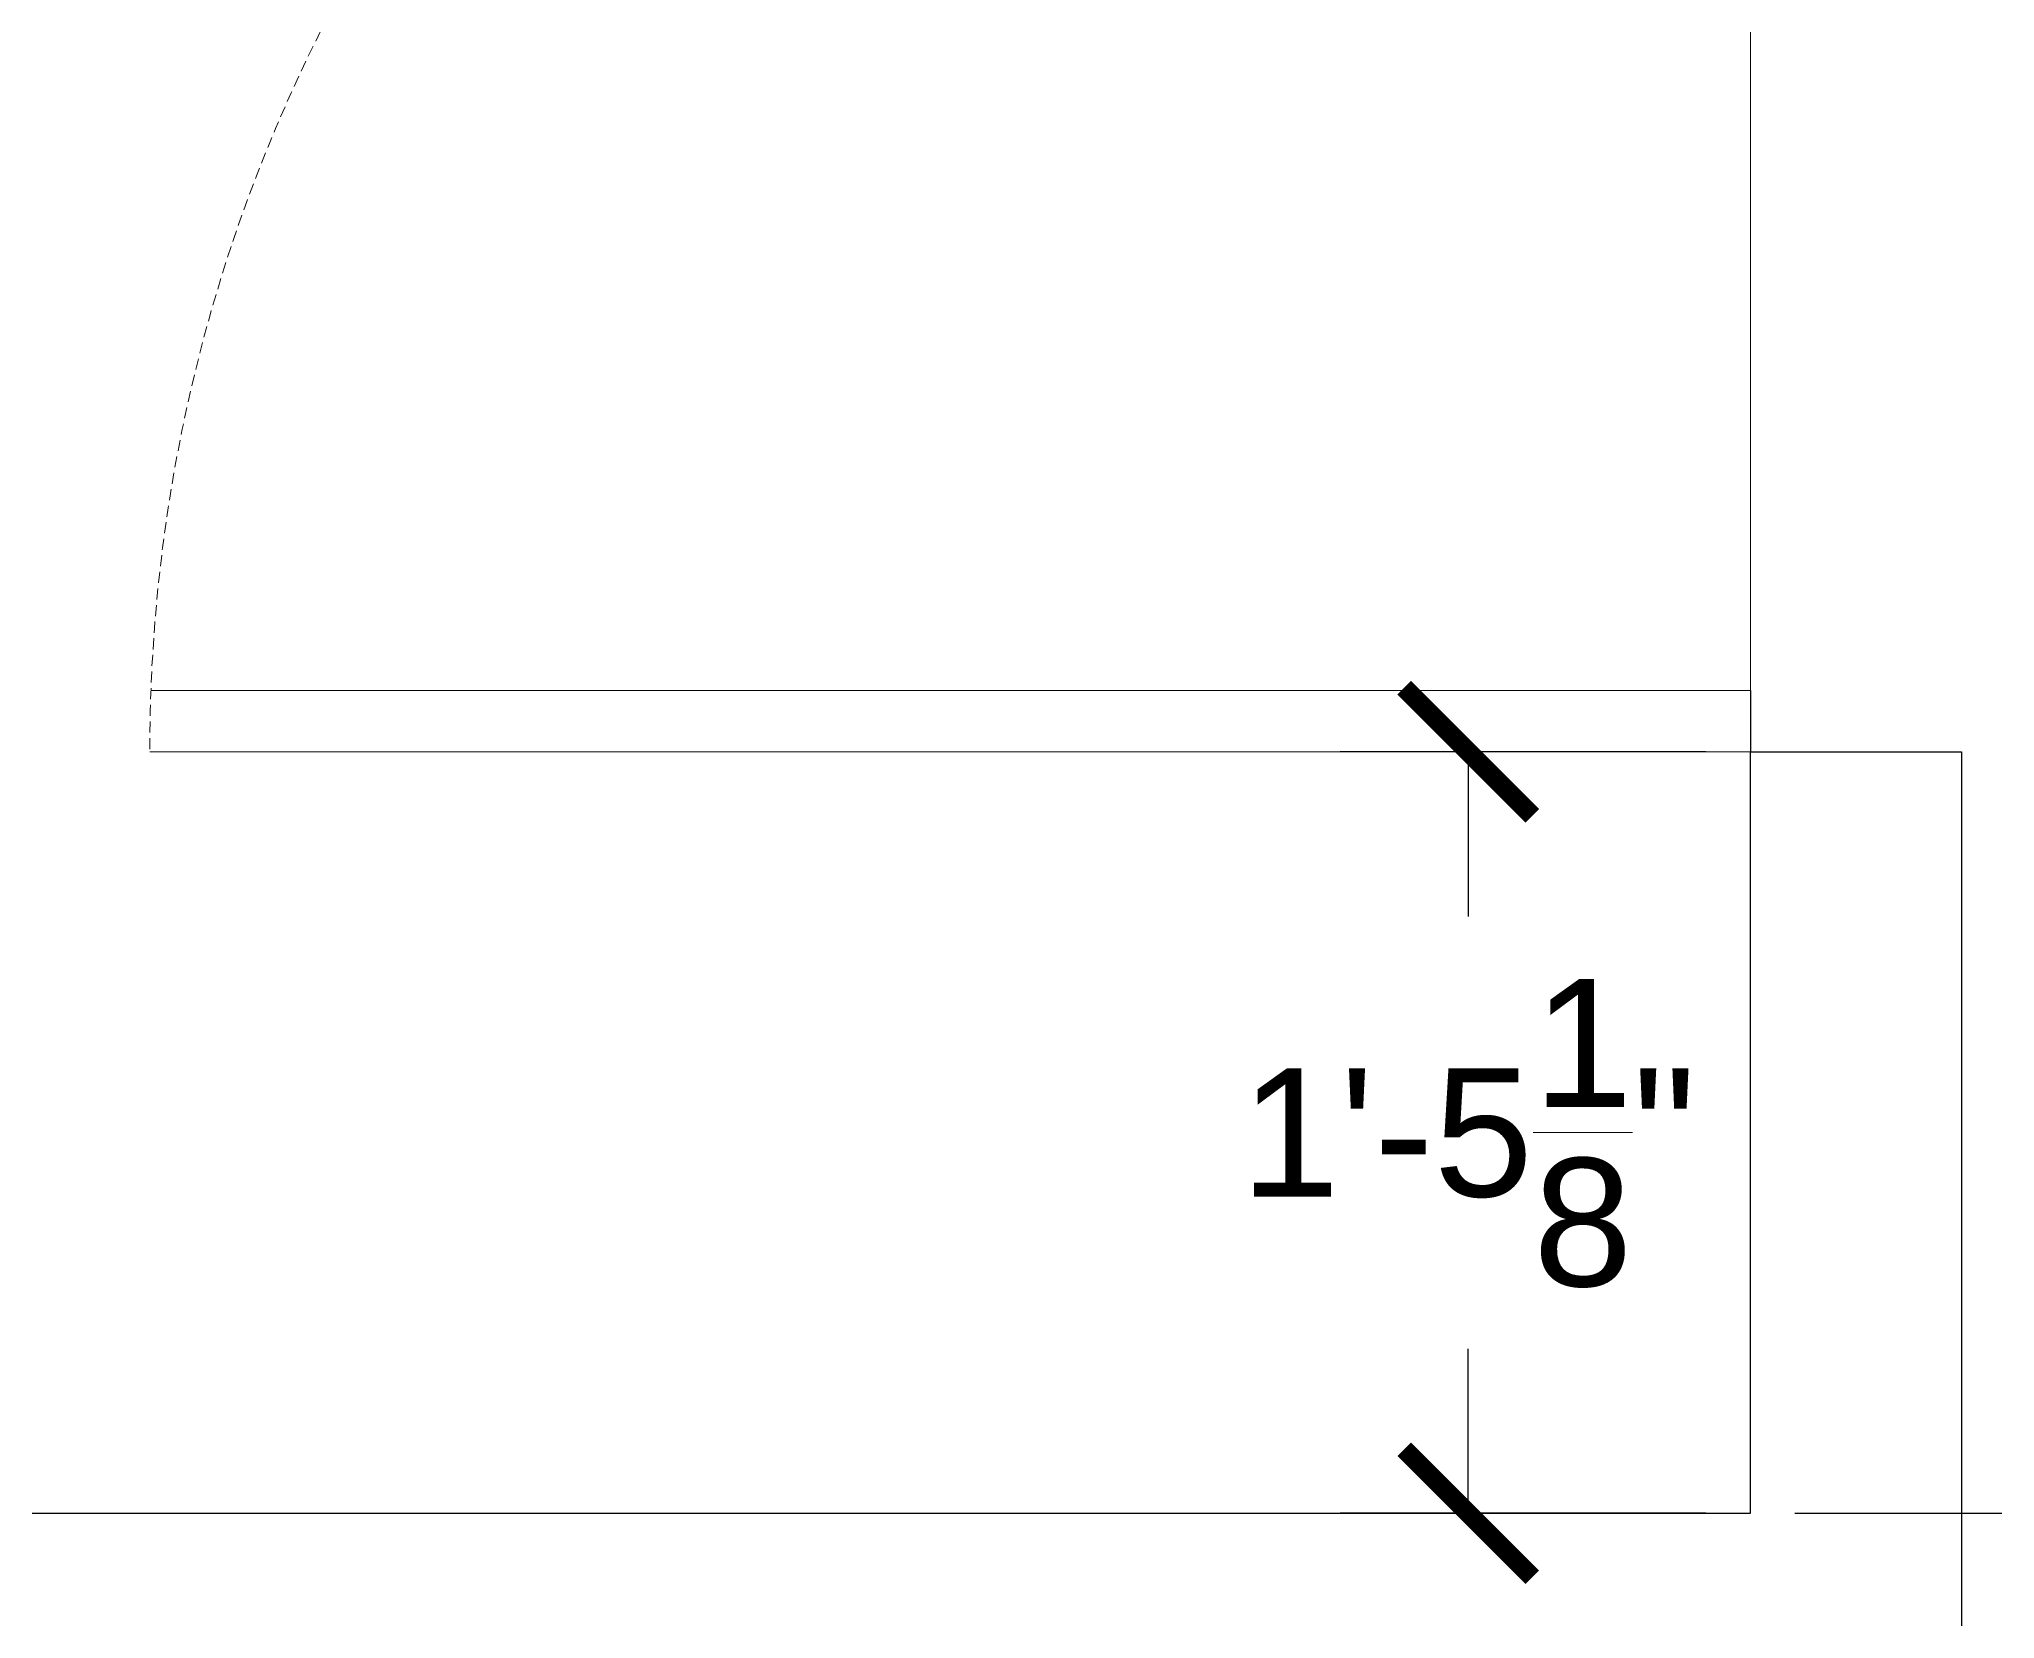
# Model space of a CAD drawing. Header units: inches. Extents: x 6 to 388, y 74 to 528.
# Drawn here: x 313.09 to 357.07, y 225.6 to 261.12 of the extents above; entities that cross this region are included whole.
import ezdxf

# ---------------------------------------------------------------- set-up
doc = ezdxf.new("R2010")
doc.units = ezdxf.units.IN
doc.header["$MEASUREMENT"] = 0
doc.linetypes.add('DASHED2', pattern=[0.375, 0.25, -0.125])
doc.layers.get('0').update_dxf_attribs({"lineweight": 9})
for name, color, linetype, lineweight in [('A201-Dimensions', 7, 'Continuous', 9), ('A201-Floorplan-2nd-floor', 7, 'Continuous', 9), ('A201-RCP', 7, 'Continuous', 9)]:
    doc.layers.add(name, color=color, linetype=linetype, lineweight=lineweight)
doc.styles.add('Annotative', font='Arial.ttf')
doc.dimstyles.new('Annotative', dxfattribs={"dimtxt": 0.18, "dimasz": 0.18, "dimexe": 0.18, "dimexo": 0.0625, "dimgap": 0.09, "dimtad": 0, "dimtih": 1, "dimtoh": 1, "dimdec": 4, "dimzin": 0, "dimdsep": 46, "dimlunit": 4, "dimtxsty": 'Annotative', "dimblk": 'ARCHTICK', "dimblk1": 'ARCHTICK', "dimblk2": 'ARCHTICK', "dimcen": 0.09, "dimadec": 0, "dimazin": 0, "dimtfac": 1, "dimtdec": 4, "dimtofl": 0, "dimtmove": 0, "dimatfit": 3, "dimldrblk": 'ARCHTICK', "dimfxl": 1, "dimtolj": 1, "dimtzin": 0, "dimarcsym": 0})

# ---------------------------------------------------------------- blocks, each defined once
blk = doc.blocks.new('_ArchTick')
at = {"color": 0, "linetype": 'ByBlock', "lineweight": 30, "const_width": 0.15}
blk.add_lwpolyline([(-0.5, -0.5), (0.5, 0.5)], dxfattribs=at)
blk = doc.blocks.new('*D599')
at = {"layer": 'A201-Dimensions', "color": 0, "lineweight": -2, "transparency": 16777216}
for p, q in [((350.572, 245.098), (342.346, 245.098)), ((345.226, 245.098), (345.226, 241.397)), ((345.226, 227.973), (345.226, 231.675)), ((350.572, 227.973), (342.346, 227.973))]:
    blk.add_line(p, q, dxfattribs=at)
at = {"layer": 'A201-Dimensions', "color": 0, "lineweight": -2, "transparency": 16777216, "xscale": 2.88, "yscale": 2.88, "zscale": 2.88}
for p, rotation in [((345.226, 245.098), 90), ((345.226, 227.973), 270)]:
    blk.add_blockref('_ArchTick', p, dxfattribs=dict(at, rotation=rotation))
at = {"layer": 'A201-Dimensions', "color": 0, "lineweight": 5, "transparency": 16777216, "insert": (345.226, 236.536), "char_height": 2.88, "attachment_point": 5, "style": 'Annotative'}
blk.add_mtext('\\A1;1\'-5{\\H1x;\\S1/8;}"', dxfattribs=at)
blk = doc.blocks.new('*D677')
at = {"layer": 'A201-Dimensions', "color": 0, "lineweight": -2, "transparency": 16777216}
for p, q in [((352.572, 523.165), (381.289, 523.165)), ((378.409, 523.165), (378.409, 380.431)), ((378.409, 227.973), (378.409, 370.707)), ((352.572, 227.973), (381.289, 227.973))]:
    blk.add_line(p, q, dxfattribs=at)
at = {"layer": 'A201-Dimensions', "color": 0, "lineweight": -2, "transparency": 16777216, "xscale": 2.88, "yscale": 2.88, "zscale": 2.88}
for p, rotation in [((378.409, 523.165), 90), ((378.409, 227.973), 270)]:
    blk.add_blockref('_ArchTick', p, dxfattribs=dict(at, rotation=rotation))
at = {"layer": 'A201-Dimensions', "color": 0, "lineweight": 5, "transparency": 16777216, "insert": (378.409, 375.569), "char_height": 2.88, "attachment_point": 5, "style": 'Annotative'}
blk.add_mtext('\\A1;24\'-7{\\H1x;\\S3/16;}"', dxfattribs=at)

msp = doc.modelspace()

# ---------------------------------------------------------------- linework, layer by layer
at = {"layer": 'A201-Floorplan-2nd-floor', "lineweight": -3}
msp.add_lwpolyline([(242.50946, 227.9734), (351.57196, 227.9734), (351.57196, 245.0984), (356.32196, 245.0984), (356.32196, 182.5984), (351.57196, 182.5984), (351.57196, 223.2234), (247.25946, 223.2234), (247.25946, 211.5359), (242.50946, 211.5359)], close=True, dxfattribs=at)
at = {"layer": 'A201-RCP'}
for p, q in [((315.59822, 246.4734), (351.57196, 246.4734)), ((315.57196, 245.0984), (351.57196, 245.0984))]:
    msp.add_line(p, q, dxfattribs=at)
at = {"layer": 'A201-RCP', "lineweight": 30}
msp.add_line((351.57196, 246.4734), (351.57196, 245.0984), dxfattribs=at)
at = {"layer": 'A201-RCP', "color": 1, "lineweight": 5}
msp.add_lwpolyline([(351.57196, 227.9734), (351.57196, 523.1646), (39.69696, 523.1646), (39.78058, 396.7896), (155.91714, 396.7896), (155.91714, 426.7896), (161.91714, 426.7896), (161.91714, 396.7896), (173.69289, 396.7896), (173.69289, 214.01313), (152.25946, 214.01313), (152.25946, 178.67996), (218.00946, 178.67996), (218.00946, 165.12585), (242.50946, 165.12585), (242.50946, 227.9734)], close=True, dxfattribs=at)
at = {"layer": 'A201-RCP', "linetype": 'DASHED2'}
msp.add_arc((351.57196, 245.0984), 36, 90, 180, dxfattribs=at)

# ---------------------------------------------------------------- dimensions: what is measured, and where the dimension line sits
at = {"layer": 'A201-Dimensions', "lineweight": 5}
dim = msp.add_aligned_dim(p1=(351.57196, 227.9734), p2=(351.57196, 523.1646), distance=-26.83747, dimstyle='Annotative', dxfattribs=at)
dim.commit()
dim.dimension.update_dxf_attribs({"geometry": '*D677', "text_midpoint": (378.40942, 375.569)})
dim = msp.add_linear_dim(base=(345.22557, 245.0984), p1=(351.57196, 227.9734), p2=(351.57196, 245.0984), angle=90, dimstyle='Annotative', dxfattribs=at)
dim.commit()
dim.dimension.update_dxf_attribs({"geometry": '*D599', "text_midpoint": (345.22557, 236.5359)})

doc.saveas('drawing.dxf')
